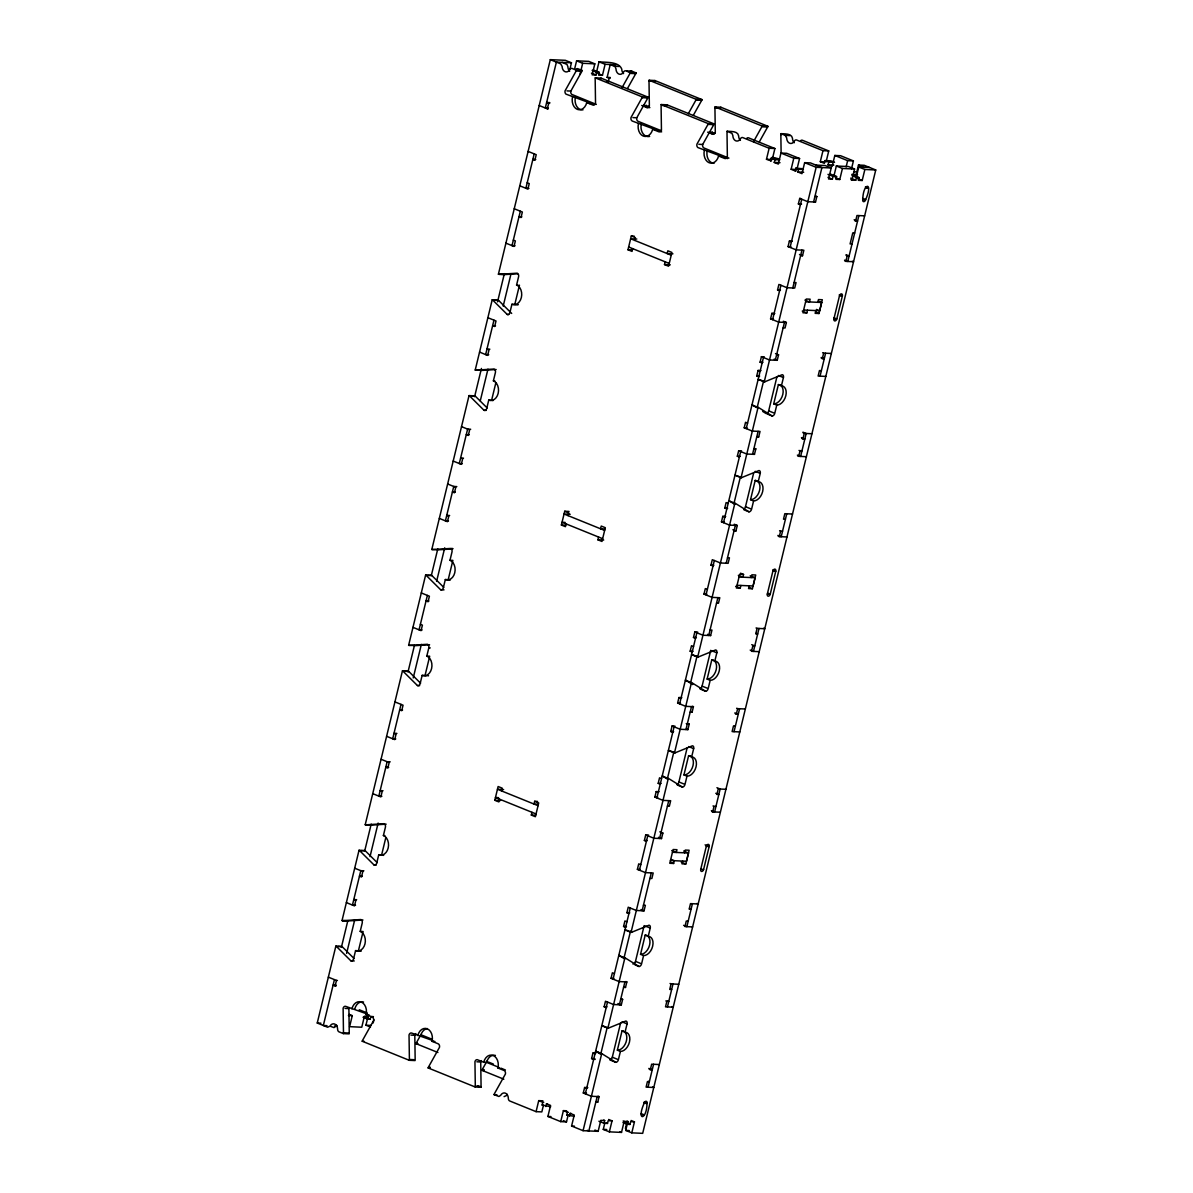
<?xml version="1.0" encoding="UTF-8"?>
<svg xmlns="http://www.w3.org/2000/svg" width="1193" height="1193" viewBox="0 0 1193 1193"><rect width="100%" height="100%" fill="white"/><g stroke="black" fill="none" stroke-linecap="round" stroke-linejoin="round"><path stroke-width="1.5" d="M349.281 1007.623A2.878 2.132 -87.4 0 0 348.893 1008.577L349.251 1033.049A2.878 2.147 -87.4 0 1 349.131 1033.869L343.375 1033.615L339.095 1031.885A2.878 2.132 -87.4 0 1 337.619 1029.276A5.741 4.265 -87.4 0 0 334.681 1024.056A5.741 4.265 -87.4 0 0 329.969 1026.174L327.613 1027.233L317.249 1023.027L335.859 946.094L341.616 946.362A2.878 2.132 -87.4 0 1 342.182 946.705L354.008 958.456M346.969 920.862L342.645 920.668A2.878 2.147 -87.4 0 1 342.033 920.549L359.033 850.266L364.804 850.52A2.878 2.132 -87.4 0 1 365.356 850.877L377.182 862.628M359.033 850.266A2.878 2.132 -87.4 0 1 359.585 850.609L374.05 864.985A2.878 2.132 -87.4 0 0 376.734 863.046L378.733 854.799A10.066 7.471 -87.4 0 0 388.172 848.029A10.066 7.471 -87.4 0 0 383.4 835.518L385.399 827.271A2.878 2.132 -87.4 0 0 384.042 823.692L365.833 824.825A2.878 2.147 -87.4 0 1 365.222 824.706L402.444 670.854L408.215 671.107A2.878 2.132 -87.4 0 1 408.767 671.45L420.592 683.216M402.444 670.854A2.878 2.132 -87.4 0 1 402.995 671.197L417.446 685.557A2.878 2.132 -87.4 0 0 420.145 683.634L422.143 675.372A10.066 7.471 -87.4 0 0 431.583 668.617A10.066 7.471 -87.4 0 0 426.811 656.105L428.809 647.844A2.878 2.132 -87.4 0 0 427.437 644.28L409.229 645.413A2.893 2.147 -87.4 0 1 408.632 645.294L425.633 575.011L431.404 575.265A2.878 2.132 -87.4 0 1 431.955 575.622L443.781 587.374M425.633 575.011A2.878 2.132 -87.4 0 1 426.184 575.369L440.635 589.73A2.878 2.132 -87.4 0 0 443.334 587.791L445.332 579.544A10.066 7.471 -87.4 0 0 454.757 572.789A10.066 7.471 -87.4 0 0 449.985 560.278L451.983 552.016A2.878 2.132 -87.4 0 0 450.626 548.437L432.418 549.585A2.878 2.147 -87.4 0 1 431.806 549.466L469.028 395.599L474.799 395.852A2.863 2.132 -87.4 0 1 475.351 396.21L487.176 407.961M469.028 395.599A2.863 2.132 -87.4 0 1 469.595 395.942L484.045 410.317A2.878 2.132 -87.4 0 0 486.744 408.379L488.742 400.117A10.066 7.471 -87.4 0 0 498.167 393.362A10.066 7.471 -87.4 0 0 493.395 380.85L495.393 372.604A2.878 2.132 -87.4 0 0 494.036 369.025L475.828 370.158A2.878 2.147 -87.4 0 1 475.217 370.039L492.217 299.756L497.988 300.025A2.863 2.132 -87.4 0 1 498.54 300.368L511.678 313.431M503.342 274.524L499.017 274.33A2.878 2.147 -87.4 0 1 498.406 274.211L550.316 59.65L565.378 60.321L571.462 62.782L569.941 69.075M341.377 947.391L347.804 920.787A2.878 2.147 -87.4 0 0 348.416 920.921L362.97 920.012M364.79 850.609L371.187 824.124M408.006 671.942L414.418 645.473A2.893 2.147 -87.4 0 0 415 645.681L429.569 644.757M431.374 575.354L437.786 548.869M474.605 396.702L481.435 368.458M497.541 301.859L504.371 273.629M334.428 979.617L323.333 1025.503L327.016 1025.667M401.012 704.377L392.691 738.78L395.778 738.914M427.377 595.411L419.056 629.829L422.128 629.964M493.962 320.171L485.64 354.575L488.727 354.709M520.327 211.206L512.006 245.624L515.078 245.758M534.196 153.867L525.874 188.27L528.946 188.405M336.307 985.269L333.101 985.135L335.129 985.955L336.456 980.437L337.425 980.482M539.206 105.521L547.333 108.817L548.661 103.314L549.615 103.344M346.611 953.401L354.753 919.699M370.024 856.604L378.136 823.066M413.24 677.937L421.353 644.414M436.608 581.349L444.721 547.811M480.257 400.923L487.952 369.159M503.207 306.094L510.887 274.33M342.645 920.668L360.853 919.535A2.878 2.132 -87.4 0 1 362.21 923.099L360.211 931.36A10.066 7.471 -87.4 0 1 364.983 943.872A10.066 7.471 -87.4 0 1 355.559 950.627L353.56 958.889A2.878 2.132 -87.4 0 1 350.861 960.812L336.411 946.452A2.878 2.132 -87.4 0 0 335.859 946.094M499.017 274.33L517.21 273.182A2.878 2.132 -87.4 0 1 518.582 276.761L516.584 285.023A10.066 7.471 -87.4 0 1 521.356 297.534A10.066 7.471 -87.4 0 1 511.916 304.29L509.918 312.551A2.878 2.132 -87.4 0 1 507.234 314.475L492.769 300.114A2.863 2.132 -87.4 0 0 492.217 299.756M355.559 950.627L358.437 950.761L363.104 931.494M378.733 854.799L381.626 854.919L385.861 837.411M422.143 675.372L425.036 675.506L429.689 656.239M445.332 579.544L448.21 579.664L452.878 560.397L449.985 560.278M488.742 400.117L491.62 400.251L495.856 382.744M511.916 304.29L514.809 304.424L519.462 285.142M574.683 68.687L576.592 60.828L588.745 61.365L594.83 63.84L592.16 74.846L596.008 75.01L596.679 72.266L599.274 72.385L598.603 75.129L602.45 75.308L605.105 64.288L616.006 64.78M349.236 1014.423L352.278 1015.661L349.609 1026.666L361.762 1027.218L364.417 1016.212L368.264 1016.376L367.608 1019.135L363.045 1017.286M580.007 74.294L582.676 63.289L594.83 63.84M370.516 1027.054L365.953 1025.205L367.474 1018.911M596.366 72.833L599.02 61.827C605.701 62.573 618.884 61.275 621.762 69.119A5.741 4.265 -87.4 0 0 623.551 73.608M367.608 1019.135L370.203 1019.24L370.859 1016.496L373.424 1016.615M373.185 1022.953L373.946 1019.806M610.115 78.231L607.133 77.366L610.234 64.526L615.081 66.614L615.991 68.866A5.741 4.265 -87.4 0 0 618.928 74.085A5.741 4.265 -87.4 0 0 623.641 71.968A2.878 2.132 -87.4 0 1 625.997 70.909L630.277 72.639L636.048 72.892A2.893 2.147 -87.4 0 1 635.765 73.653L627.458 88.521M608.162 82.317L609.161 78.186M499.524 799.161L498.853 801.92L494.797 800.264L498.122 786.515L502.178 788.155L501.522 790.899M566.108 523.906L565.437 526.665L561.381 525.024L564.721 511.26L569.046 511.454M632.693 248.651L632.036 251.41L627.98 249.769L631.306 236.005L634.184 236.139M568.107 515.644L568.778 512.901L564.721 511.26M634.691 240.404L635.362 237.646L631.306 236.005M538.311 804.246L533.987 804.052L534.658 801.293L538.714 802.949L535.374 816.713L531.317 815.058L531.989 812.314M604.896 528.991L600.571 528.797L601.242 526.053L605.298 527.694L601.973 541.458L597.917 539.818L598.573 537.059M672.941 253.811L667.17 253.542L667.826 250.798L671.898 252.439L668.557 266.203L664.501 264.563L665.172 261.804M481.42 1060.607A2.878 2.132 -87.4 0 0 480.719 1061.979L481.077 1086.435A2.878 2.147 -87.4 0 1 480.973 1087.255L475.202 1087.002A2.878 2.147 -87.4 0 0 475.306 1086.182L474.948 1061.71A2.878 2.132 -87.4 0 1 477.275 1059.682L483.732 1062.247A10.066 7.471 -87.4 0 1 493.171 1055.492A10.066 7.471 -87.4 0 1 497.943 1068.003L504.028 1070.464A2.878 2.132 -87.4 0 1 505.4 1074.043L494.32 1093.877A2.878 2.132 -87.4 0 0 494.051 1094.637L498.942 1096.486L500.687 1095.308A5.741 4.265 -87.4 0 1 505.4 1093.176A5.741 4.265 -87.4 0 1 508.337 1098.395A2.878 2.132 -87.4 0 0 509.799 1101.005L536.075 1111.652L538.729 1100.632L542.904 1100.826M771.498 160.966L766.473 159.28L769.142 148.26L774.898 148.528L772.244 159.534M550.659 1106.761L542.129 1105.031L542.785 1102.287L543.754 1102.317M770.529 160.921L771.2 158.162L779.447 159.43M543.367 1105.613L541.831 1111.906L536.075 1111.652M545.842 1106.537L546.513 1103.793L547.468 1103.823M799.564 158.505L793.792 158.251L791.138 169.257L796.894 169.525L799.564 158.505L786.739 153.315L780.968 153.062L778.313 164.067L774.257 162.427L774.913 159.668L779.73 159.892M568.017 1115.604L566.496 1121.897L560.725 1121.629L547.9 1116.439L550.569 1105.434L546.513 1103.793M560.725 1121.629L563.394 1110.623L566.6 1110.772M574.325 1116.35L566.779 1115.023L567.45 1112.264L568.42 1112.308M791.138 169.257L795.194 170.912L795.85 168.153L802.307 168.69M569.523 1116.126L570.179 1113.382L571.149 1113.412M813.596 201.96L821.917 167.557L810.42 162.904L804.649 162.651L801.979 173.656L797.923 172.016L798.594 169.257L803.396 169.481M598.916 1121.211L603.986 1123.269L604.657 1120.525L600.81 1120.346L598.14 1131.352L583.079 1130.681L571.581 1126.028L574.251 1115.023L570.179 1113.382M595.844 1102.049L597.768 1102.123L599.095 1096.621L591.4 1096.278L583.288 1092.997L584.615 1087.494L587.821 1087.628M595.083 1059.473L591.609 1058.579L592.936 1053.076L595.829 1053.21M606.178 1007.563L604.15 1006.743L605.477 1001.24L613.605 1004.521L621.299 1004.879L622.627 999.361L621.613 998.959M623.581 987.357L625.505 987.446L626.847 981.928L619.152 981.585L611.04 978.305L612.367 972.802L614.395 973.622M625.609 927.289L623.581 926.469L624.908 920.966L626.936 921.786M628.935 913.525L626.907 912.705L628.234 907.202L636.346 910.483L644.041 910.826L645.383 905.323L643.459 905.233M649.946 878.406L651.87 878.48L653.197 872.978L645.502 872.635L637.39 869.354L638.717 863.851L640.76 864.671M646.412 841.274L644.384 840.454L645.711 834.936L648.604 835.07M667.424 806.14L669.348 806.229L670.675 800.727L662.995 800.384L654.868 797.103L656.21 791.585L659.088 791.72M660.236 784.159L658.208 783.339L659.535 777.821L661.563 778.656M672.777 732.323L670.749 731.488L672.077 725.985L674.955 726.119M690.18 712.102L692.104 712.191L693.431 706.688L685.736 706.345L677.624 703.05L678.951 697.547L681.844 697.681M692.194 652.034L690.165 651.214L691.493 645.711L693.521 646.531M695.519 638.27L693.491 637.45L694.833 631.947L697.711 632.066M716.531 603.151L718.454 603.24L719.797 597.723L712.102 597.38L703.989 594.099L705.317 588.596L707.345 589.417M713.011 566.019L710.968 565.199L712.31 559.696L720.423 562.977L728.118 563.32L729.445 557.817L727.521 557.727M734.023 530.9L735.947 530.974L737.274 525.472L729.579 525.129L721.467 521.848L722.794 516.345L725.672 516.465M726.82 508.904L724.792 508.084L726.119 502.581L728.148 503.401M739.362 457.068L737.334 456.248L738.661 450.73L741.554 450.865M756.765 436.847L758.688 436.936L760.03 431.434L752.336 431.091L744.208 427.795L745.55 422.292L747.579 423.112M758.778 376.779L756.75 375.959L758.092 370.456L760.97 370.591M762.118 363.015L760.09 362.195L761.417 356.692L764.295 356.826M783.13 327.896L785.054 327.986L786.381 322.483L778.686 322.125L770.574 318.844L771.901 313.341L774.794 313.476M779.596 290.764L777.568 289.944L778.895 284.441L787.007 287.722L794.702 288.065L796.044 282.562L794.12 282.473M800.607 255.645L802.531 255.734L803.858 250.217L796.163 249.874L788.051 246.593L789.378 241.09L792.271 241.21M800.399 204.749L798.371 203.928L799.713 198.426L800.667 198.47M585.316 1093.817L607.52 1002.06M613.068 979.125L630.262 908.022M639.418 870.174L647.739 835.771M656.896 797.923L674.105 726.805M679.652 703.87L696.861 632.767M706.017 594.919L714.339 560.516M723.495 522.668L740.689 451.565M746.236 428.615L763.445 357.512M772.602 319.664L780.923 285.261M790.079 247.413L801.741 199.246M600.735 1054.165L607.207 1027.427M624.043 957.845L630.515 931.107M667.334 778.91L673.791 752.172M690.628 682.59L697.1 655.852M733.919 503.655L740.391 476.932M757.227 407.335L763.684 380.597M583.079 1130.681L601.69 1053.747L595.605 1051.287A2.893 1.864 -68 0 1 596.127 1051.421L601.197 1053.479M602.361 1025.652A2.878 1.864 -68 0 1 601.779 1025.741L607.878 1028.202L624.878 957.919L618.794 955.459A2.893 1.864 -68 0 1 619.316 955.593L624.744 958.963M625.4 929.854A2.878 1.864 -68 0 1 624.968 929.899L631.052 932.359L668.289 778.507L662.19 776.032A2.893 1.864 -68 0 1 662.712 776.181L666.798 778.716M668.96 750.397A2.878 1.864 -68 0 1 668.378 750.486L674.463 752.947L691.463 682.664L685.379 680.204A2.893 1.864 -68 0 1 685.9 680.338L692.701 684.558M692.134 654.554A2.878 1.864 -68 0 1 691.567 654.644L697.651 657.119L734.873 503.252L728.789 500.777A2.878 1.864 -68 0 1 729.311 500.926L734.754 504.296M735.395 475.187A2.878 1.864 -68 0 1 734.963 475.232L741.062 477.692L758.062 407.409L751.978 404.949A2.878 1.864 -68 0 1 752.5 405.083L756.571 407.618M758.733 379.299A2.878 1.864 -68 0 1 758.151 379.389L764.236 381.864L816.146 167.303L831.208 167.974L828.553 178.98L832.386 179.159L833.057 176.4L836.591 176.564L835.92 179.323L839.768 179.487L842.422 168.481L854.576 169.018L851.906 180.024L850.892 179.621M825.034 160.578L828.762 162.084L834.533 162.337L830.805 160.831L825.034 160.578L824.378 163.322L820.307 161.681L822.976 150.676L828.747 150.929L826.078 161.935M597.171 1096.531L588.85 1130.949L587.329 1130.323M619.376 1004.789L624.923 981.854M642.117 910.736L651.274 872.888M659.595 838.485L668.751 800.637M685.96 729.534L691.508 706.599M708.717 635.496L717.873 597.648M726.194 563.23L735.35 525.382M752.544 454.279L758.107 431.344M775.301 360.241L784.457 322.393M792.778 287.99L801.935 250.142M645.711 834.936L653.839 838.232L661.519 838.575L662.861 833.072L659.818 831.834M672.077 725.985L680.189 729.281L687.884 729.624L689.211 724.121L688.197 723.704M694.833 631.947L702.945 635.228L710.64 635.571L711.967 630.068L710.044 629.979M738.661 450.73L746.788 454.026L754.468 454.369L755.81 448.866L754.796 448.449M761.417 356.692L769.53 359.973L777.225 360.316L778.552 354.813L775.51 353.59M799.713 198.426L807.825 201.706L815.52 202.049L816.847 196.547L815.833 196.144M851.504 168.78L853.413 160.921L840.588 155.716L834.817 155.463L832.147 166.468L828.091 164.828L828.762 162.084M609.727 1059.876A2.878 1.864 -68 0 0 612.307 1057.207L620.539 1023.206M632.916 964.033A2.878 1.864 -68 0 0 635.496 961.364L644.16 925.589M677.072 784.457A2.878 1.864 -68 0 0 678.906 781.952L687.123 747.966M699.859 688.749A2.878 1.864 -68 0 0 702.095 686.124L710.745 650.334M743.657 509.202A2.878 1.864 -68 0 0 745.491 506.697L753.722 472.711M766.845 413.374A2.878 1.864 -68 0 0 768.68 410.869L776.911 376.869M607.878 1028.202A2.878 1.864 -68 0 0 608.445 1028.112L625.803 1021.044A2.878 1.864 -68 0 1 627.056 1023.892L625.057 1032.139A10.066 6.517 -68 0 1 629.457 1042.085A10.066 6.517 -68 0 1 620.405 1051.421L617.363 1050.183L622.015 1030.916A10.066 6.517 -68 0 1 623.208 1031.125M643.579 955.578L640.537 954.34L645.204 935.073L648.246 936.311A10.066 6.517 -68 0 1 652.646 946.243A10.066 6.517 -68 0 1 643.579 955.578L641.58 963.84A2.878 1.864 -68 0 1 639.001 966.494L634.944 964.854M686.989 776.166L683.947 774.928L688.615 755.661L691.657 756.899A10.066 6.517 -68 0 1 696.056 766.831A10.066 6.517 -68 0 1 686.989 776.166L684.991 784.412A2.878 1.864 -68 0 1 682.411 787.082L677.326 785.024M710.178 680.323L707.136 679.085L711.789 659.818L714.831 661.056A10.066 6.517 -68 0 1 719.23 670.988A10.066 6.517 -68 0 1 710.178 680.323L708.18 688.585A2.878 1.864 -68 0 1 705.585 691.254L700.515 689.196M753.588 500.911L750.531 499.673L755.199 480.406L758.241 481.644A10.066 6.517 -68 0 1 762.64 491.576A10.066 6.517 -68 0 1 753.588 500.911L751.59 509.172A2.878 1.864 -68 0 1 748.995 511.827L743.925 509.784M776.762 405.068L773.72 403.845L778.388 384.578L781.43 385.801A10.066 6.517 -68 0 1 785.829 395.733A10.066 6.517 -68 0 1 776.762 405.068L774.764 413.33A2.878 1.864 -68 0 1 772.184 415.999L767.099 413.941M620.405 1051.421L618.406 1059.667A2.878 1.864 -68 0 1 615.812 1062.337L610.741 1060.279M648.246 936.311L650.245 928.05A2.878 1.864 -68 0 0 648.992 925.216L631.634 932.27A2.878 1.864 -68 0 1 631.052 932.359M691.657 756.899L693.655 748.637A2.878 1.864 -68 0 0 692.387 745.804L675.044 752.858A2.878 1.864 -68 0 1 674.463 752.947M714.831 661.056L716.829 652.795A2.878 1.864 -68 0 0 715.576 649.961L698.233 657.015A2.878 1.864 -68 0 1 697.651 657.119M758.241 481.644L760.239 473.382A2.878 1.864 -68 0 0 758.987 470.549L741.628 477.603A2.878 1.864 -68 0 1 741.062 477.692M781.43 385.801L783.428 377.555A2.878 1.864 -68 0 0 782.176 374.706L764.817 381.775A2.878 1.864 -68 0 1 764.236 381.864M622.955 1122.538L627.354 1124.313L628.025 1121.569L624.178 1121.39L621.508 1132.411L609.355 1131.859L603.27 1129.398L604.866 1122.792M834.056 175.446L836.338 166.006L848.491 166.558L854.576 169.018M603.986 1123.269L607.505 1123.433L608.176 1120.674L612.024 1120.853L609.355 1131.859M671.734 850.594L676.297 852.443L676.968 849.699L673.12 849.52L669.78 863.285L673.627 863.464L674.299 860.705L671.256 859.482M738.318 575.354L742.881 577.203L743.552 574.444L739.705 574.28L736.379 588.03L740.227 588.209L740.883 585.45M804.917 300.099L809.48 301.948L810.136 299.189L806.289 299.025L802.964 312.79L806.811 312.954L807.482 310.21M846.12 166.945L847.641 160.652L853.413 160.921M682.635 861.078L681.964 863.836L685.811 864L689.136 850.236L685.289 850.072L684.633 852.816M749.219 585.823L748.548 588.581L752.395 588.745L755.736 574.996L751.888 574.817L751.217 577.576M815.818 310.583L815.147 313.327L818.995 313.505L822.32 299.741L818.473 299.562L817.801 302.321M683.619 851.027L688.48 852.995L686.497 861.257L670.466 860.541M750.203 575.772L755.08 577.74L753.081 586.002L737.05 585.286M803.65 310.031L819.666 310.747L821.664 302.485L818.428 301.173M625.43 1128.429L626.564 1123.717M855.828 176.057L858.483 165.052L864.254 165.305L875.751 169.973L642.684 1133.35L631.798 1132.858L625.714 1130.397L627.607 1122.538M856.485 176.46L858.766 167.02L869.667 167.497M851.906 180.024L855.754 180.203L856.425 177.444L859.02 177.563L858.349 180.322L862.196 180.486L864.865 169.481L875.751 169.973M627.354 1124.313L629.949 1124.432L630.605 1121.674L634.452 1121.852L631.798 1132.858M649.305 1069.286L650.319 1069.703L651.646 1064.186L659.341 1064.544M667.767 1001.016L668.781 1001.434L666.857 1001.345L665.515 1006.847L673.21 1007.19L671.689 1006.579M678.757 984.255L671.062 983.912L669.735 989.415L671.659 989.504L670.645 989.086M711.669 811.464L712.683 811.881L714.025 806.379L715.949 806.453M735.32 713.757L736.335 714.16L737.662 708.657L745.357 709M763.55 628.234L764.773 628.726L757.078 628.383L755.751 633.886L757.674 633.975L756.153 633.349M778.268 536.209L779.283 536.626L780.61 531.124L782.533 531.213M797.685 455.935L798.699 456.337L800.026 450.835L801.95 450.924L800.935 450.522M801.905 438.502L802.919 438.905L804.246 433.402L811.941 433.745M821.321 358.213L822.335 358.631L823.677 353.128L831.357 353.471M844.853 260.969L845.867 261.371L847.194 255.869L849.118 255.958L846.076 254.72M854.62 220.586L855.635 221.003L856.962 215.501L864.657 215.844M644.131 1103.271C636.063 1121.524 646.74 1120.525 647.024 1103.406A2.162 1.402 -68 0 0 646.084 1101.273A2.162 1.402 -68 0 0 644.131 1103.271L647.024 1103.406L643.981 1102.168M648.023 1087.211L653.57 1064.275M667.439 1006.937L672.986 984.001M692.417 903.712L686.87 926.648L683.619 925.336M700.738 869.309L706.286 846.374A2.162 1.402 -68 0 1 708.224 844.376A2.162 1.402 -68 0 1 709.179 846.493L703.616 869.443A2.162 1.402 -68 0 1 701.678 871.442A2.162 1.402 -68 0 1 700.738 869.309L703.616 869.443M734.038 731.682L739.585 708.746M759.002 628.457L753.454 651.408L750.203 650.081M767.323 594.054L772.885 571.119A2.162 1.402 -68 0 1 774.824 569.121A2.162 1.402 -68 0 1 775.763 571.253L770.216 594.189A2.162 1.402 -68 0 1 768.277 596.187A2.162 1.402 -68 0 1 767.323 594.054L770.216 594.189L768.188 593.368M786.754 513.78L781.206 536.716L777.955 535.403M820.053 376.153L825.601 353.217M833.922 318.799L839.469 295.864A2.162 1.402 -68 0 1 841.408 293.866A2.162 1.402 -68 0 1 842.347 295.998L836.8 318.934A2.162 1.402 -68 0 1 834.861 320.932A2.162 1.402 -68 0 1 833.922 318.799L836.8 318.934L833.758 317.696M858.885 215.59L847.791 261.461L844.54 260.149M862.778 199.529C863.046 182.41 873.738 181.411 865.656 199.663A2.162 1.402 -68 0 1 863.717 201.662A2.162 1.402 -68 0 1 862.778 199.529L865.656 199.663L862.614 198.426M596.321 104.417L571.79 94.411A2.878 2.132 -87.4 0 1 570.851 91.071L581.93 71.237A2.878 2.147 -87.4 0 0 582.199 70.491L576.443 70.223A2.878 2.147 -87.4 0 1 576.159 70.984L565.079 90.817A2.878 2.132 -87.4 0 0 566.019 94.143L593.443 104.283M621.702 88.267L630.008 73.384A2.893 2.147 -87.4 0 0 630.277 72.639M661.474 130.798L638.136 121.343A2.878 2.132 -87.4 0 1 636.779 117.764L647.844 97.93A2.878 2.147 -87.4 0 0 648.127 97.185L642.356 96.931A2.878 2.147 -87.4 0 1 642.073 97.677L631.008 117.51A2.878 2.132 -87.4 0 0 632.365 121.09L661.638 131.901M688.301 113.723L695.922 100.078A2.893 2.147 -87.4 0 0 696.19 99.332L701.961 99.586A2.893 2.147 -87.4 0 1 701.693 100.346L693.387 115.214M728.908 158.102L704.049 148.036A2.878 2.132 -87.4 0 1 702.692 144.472L713.772 124.624A2.878 2.147 -87.4 0 0 714.04 123.878L708.269 123.625A2.878 2.147 -87.4 0 1 708.001 124.37L696.921 144.204A2.878 2.132 -87.4 0 0 697.935 147.589L727.551 158.594M753.529 141.654L761.835 126.771A2.893 2.147 -87.4 0 0 762.118 126.026L767.889 126.279A2.893 2.147 -87.4 0 1 767.606 127.04L759.3 141.907M437.906 1052.494L416.044 1043.651A2.878 2.132 -87.4 0 1 416.327 1042.891L421.069 1034.391M503.834 1079.188L481.972 1070.345A2.878 2.132 -87.4 0 1 482.24 1069.584L486.983 1061.084M606.611 81.303L608.758 81.676M517.523 273.793L504.773 274.584A2.878 2.147 -87.4 0 1 504.177 274.465L498.406 274.211M496.154 369.517L481.599 370.426A2.878 2.147 -87.4 0 1 480.988 370.307L475.217 370.039M452.758 548.929L438.189 549.839A2.878 2.147 -87.4 0 1 437.577 549.719L431.806 549.466M386.159 824.184L371.605 825.094A2.878 2.147 -87.4 0 1 370.993 824.974L365.222 824.706M571.462 62.782L556.4 62.111L545.305 107.996L548.377 108.131M614.514 66.256L619.331 66.465M626.966 70.954L631.768 71.162L636.048 72.892M576.159 70.984L580.961 71.192M630.963 73.429L635.765 73.653M607.133 77.366L610.339 77.515M572.536 96.857A10.066 7.471 -87.4 0 0 577.308 109.368A10.066 7.471 -87.4 0 0 586.747 102.613L593.264 105.193A2.878 2.132 -87.4 0 0 595.531 103.15L595.173 78.678A2.878 2.132 -87.4 0 1 595.277 77.858L601.048 78.112L648.127 97.185M641.73 105.476L646.666 107.489A2.878 2.132 -87.4 0 0 649.365 105.551L649.007 81.094A2.878 2.132 -87.4 0 1 649.111 80.259L654.882 80.528L701.961 99.586M649.007 81.094L649.976 81.124M567.003 90.907L570.851 91.071M642.073 97.677L646.889 97.886M696.876 100.123L701.693 100.346M638.464 123.55A10.066 7.471 -87.4 0 0 643.236 136.062A10.066 7.471 -87.4 0 0 652.66 129.306L658.745 131.767A2.878 2.132 -87.4 0 0 661.444 129.843L661.086 105.372A2.878 2.132 -87.4 0 1 661.19 104.552L666.962 104.805L714.04 123.878M707.643 132.169L712.594 134.183A2.878 2.132 -87.4 0 0 715.293 132.244L714.935 107.788A2.878 2.132 -87.4 0 1 715.039 106.967L720.811 107.221L767.889 126.279M662.055 105.416L665.888 105.595M714.935 107.788L719.737 107.996M586.747 102.613L589.625 102.747A10.066 7.471 -87.4 0 1 589.387 103.597M643.474 105.148L649.395 106.505M549.839 102.628L546.633 102.479L548.661 103.314M646.666 107.489L649.872 107.624M547.333 108.817L548.288 108.861M632.931 117.6L636.779 117.764M708.001 124.37L712.803 124.579M762.804 126.816L767.606 127.04M704.377 150.243A10.066 7.471 -87.4 0 0 709.149 162.755A10.066 7.471 -87.4 0 0 718.574 156L724.673 158.46A2.878 2.132 -87.4 0 0 727.357 156.537L726.999 132.065A2.878 2.132 -87.4 0 1 727.119 131.245C730.698 131.513 737.96 130.947 738.631 135.853A5.741 4.265 -87.4 0 0 740.421 140.342M781.117 152.823L780.848 134.481A2.878 2.132 -87.4 0 1 780.953 133.661C784.547 133.929 791.794 133.348 792.465 138.254A5.741 4.265 -87.4 0 0 794.27 142.742M780.848 134.481L781.803 134.526M652.66 129.306L655.539 129.44M715.323 133.198L709.388 131.841A10.066 7.471 -87.4 0 1 709.149 132.691M780.953 133.661L785.233 135.391L790.034 135.599M712.594 134.183L713.548 134.227M698.844 144.293L702.692 144.472M718.574 156L721.467 156.134M772.154 157.252L778.194 158.669M766.473 159.28L771.275 159.489M820.307 161.681L824.646 161.875M774.257 162.427L780.013 162.68M828.091 164.828L833.862 165.096M815.833 165.096L825.124 165.514L831.208 167.974M853.875 171.732L856.753 171.867M795.194 170.912L796.149 170.942M535.746 159.504L532.868 159.37L534.896 160.19L536.224 154.687L528.111 151.407M797.923 172.016L803.694 172.269M857.543 174.67L851.772 174.417L859.02 177.563M865.551 188.062L868.429 188.196L865.387 186.958M814.923 196.457L816.847 196.547M798.371 203.928L801.577 204.078M855.635 221.003L857.558 221.093L854.173 219.721M521.878 216.843L519 216.708L521.028 217.544L522.355 212.026L514.243 208.745M852.011 244.028L850.087 243.939L852.756 232.933L854.68 233.023L853.651 232.605M636.794 239.032L630.635 238.749L671.227 255.198M788.051 246.593L790.944 246.727M627.98 249.769L632.305 249.963M845.867 261.371L853.562 261.714L852.339 261.222M664.501 264.563L670.272 264.816M777.568 289.944L780.446 290.078M839.469 295.864L842.347 295.998L839.305 294.76M516.584 285.023L518.03 285.082M805.648 301.769L821.664 302.485M494.215 300.174L498.54 300.368M770.574 318.844L773.452 318.978M507.234 314.475L508.665 314.534M495.527 325.793L492.634 325.674L494.663 326.494L496.005 320.992L487.877 317.696M776.628 354.739L778.552 354.813M822.335 358.631L824.259 358.72L821.216 357.482M489.861 349.191L486.983 349.072L489.011 349.892L487.669 355.395L479.556 352.099M760.09 362.195L762.968 362.329M821.38 370.65L819.457 370.561L818.13 376.063L825.81 376.406M756.75 375.959L759.643 376.093M493.395 380.85L494.841 380.925M471.026 396.016L475.351 396.21M484.045 410.317L486.207 410.407M744.208 427.795L747.101 427.929M802.919 438.905L804.843 438.994L801.457 437.622M470.683 429.256L467.611 429.122L459.29 463.525L462.362 463.659M469.162 434.759L466.284 434.625L468.312 435.445L469.639 429.942L461.527 426.647M753.887 448.777L755.81 448.866M798.699 456.337L806.393 456.695M737.334 456.248L740.212 456.367M463.495 458.142L460.617 458.023L462.645 458.843L461.318 464.345L453.191 461.065M456.815 486.595L453.743 486.461L445.407 520.864L448.493 521.013M455.294 492.098L452.401 491.963L454.429 492.784L455.771 487.281L447.643 484M724.792 508.084L727.67 508.203M792.525 514.034L784.83 513.691L783.503 519.194L785.426 519.283M570.194 514.287L564.05 514.004L604.627 530.438M721.467 521.848L724.345 521.967M449.627 515.495L446.749 515.361L448.777 516.181L447.435 521.684L439.322 518.403M565.124 522.4L562.052 522.266L602.644 538.699M561.381 525.024L565.706 525.218M779.283 536.626L786.977 536.969M597.917 539.818L603.688 540.071M451.342 548.467L452.788 548.541M710.968 565.199L713.861 565.318M772.885 571.119L775.763 571.253L772.721 570.015M739.049 577.024L755.08 577.74M427.631 575.429L431.955 575.622M703.989 594.099L706.867 594.233M440.635 589.73L444.005 589.879M428.928 601.048L426.05 600.914L428.078 601.749L429.405 596.232L421.293 592.951M693.491 637.45L696.384 637.584M759.225 651.661L751.53 651.318L752.858 645.816L754.781 645.89L751.739 644.667M690.165 651.214L693.044 651.348M408.632 645.294L414.389 645.547M428.809 647.844L430.241 647.918M426.811 656.105L428.973 656.21M404.442 671.256L408.767 671.45M417.446 685.557L419.608 685.662M677.624 703.05L680.502 703.184M736.335 714.16L738.258 714.249L734.873 712.877M402.578 709.999L399.685 709.88L401.713 710.7L403.055 705.197L394.928 701.902M689.211 724.121L686.273 723.614M739.809 731.935L732.114 731.592L733.441 726.09L735.365 726.179L734.351 725.762M670.749 731.488L673.627 731.622M396.911 733.397L394.033 733.277L396.061 734.098L394.719 739.6L386.607 736.305M390.215 761.85L387.143 761.716L378.822 796.119L381.894 796.253M388.694 767.353L385.816 767.218L387.844 768.038L389.172 762.536L381.059 759.255M658.208 783.339L661.086 783.458M725.926 789.289L718.231 788.946L716.904 794.449L718.827 794.538L715.785 793.3M503.61 789.542L497.451 789.259L538.043 805.693M654.868 797.103L657.761 797.222M383.042 790.75L380.149 790.616L382.178 791.436L380.85 796.939L372.738 793.658M498.54 797.655L495.453 797.52L536.045 813.954M534.658 801.293L537.536 801.428M494.797 800.264L500.568 800.533M712.683 811.881L720.378 812.224M531.317 815.058L535.642 815.251M660.937 832.982L662.861 833.072M644.384 840.454L647.262 840.573M706.286 846.374L709.179 846.493L705.108 844.853M383.4 835.518L384.847 835.592M672.464 852.279L688.48 852.995M361.032 850.684L365.356 850.877M637.39 869.354L640.283 869.473M374.05 864.985L376.213 865.074M363.865 870.801L360.793 870.666L352.457 905.069L355.544 905.219M362.344 876.303L359.451 876.169L361.479 876.989L362.821 871.486L354.694 868.206M356.677 899.701L353.799 899.567L355.827 900.387L354.5 905.89L346.373 902.609M626.907 912.705L629.785 912.824M688.197 921.145L686.273 921.056L684.946 926.573L692.641 926.916M623.581 926.469L626.459 926.588M342.033 920.549L347.804 920.802M360.211 931.36L362.374 931.465M337.843 946.511L342.182 946.705M350.861 960.812L354.232 960.961M611.04 978.305L613.918 978.439M335.129 985.955L336.083 986M620.703 999.287L622.627 999.361M604.15 1006.743L607.043 1006.877M345.045 1008.413L348.893 1008.577M343.375 1033.615A2.878 2.147 -87.4 0 0 343.48 1032.795L343.122 1008.324A2.878 2.132 -87.4 0 1 345.821 1006.4L367.146 1013.99M351.905 1008.86A10.066 7.471 -87.4 0 1 361.33 1002.105A10.066 7.471 -87.4 0 1 366.102 1014.617L368.995 1014.736M348.431 1015.497L352.278 1015.661M317.249 1023.027L320.932 1023.191M365.953 1025.205L370.784 1025.428M334.472 1025.995L337.082 1026.114M410.959 1035.106L414.806 1035.285A2.878 2.132 -87.4 0 1 415.865 1033.57M414.806 1035.285L415.164 1059.742A2.878 2.147 -87.4 0 1 415.06 1060.562L409.288 1060.309A2.878 2.147 -87.4 0 0 409.393 1059.488L409.035 1035.017A2.878 2.132 -87.4 0 1 411.734 1033.093L432.88 1040.609M343.48 1032.795L348.281 1033.004M417.818 1035.554A10.066 7.471 -87.4 0 1 427.258 1028.798A10.066 7.471 -87.4 0 1 432.03 1041.31L434.908 1041.429M416.327 1042.891L417.282 1042.936M366.102 1014.617L372.201 1017.077A2.878 2.132 -87.4 0 1 373.558 1020.656L362.478 1040.49A2.878 2.132 -87.4 0 0 362.21 1041.235L364.133 1041.325M416.044 1043.651L417.968 1043.741M591.609 1058.579L594.815 1058.728M476.872 1061.8L480.719 1061.979M483.732 1062.247L486.625 1062.381L498.793 1067.303M650.319 1069.703L652.243 1069.778L648.858 1068.421M409.393 1059.488L414.195 1059.697M497.943 1068.003L499.39 1068.063M429.361 1067.228L430.33 1067.273M482.24 1069.584L484.164 1069.674M432.03 1041.31L438.114 1043.771A2.878 2.132 -87.4 0 1 439.471 1047.35L428.406 1067.183A2.878 2.132 -87.4 0 0 428.123 1067.929L430.047 1068.018M481.972 1070.345L483.896 1070.434M475.306 1086.182L480.123 1086.391M583.288 1092.997L586.494 1093.131M494.051 1094.637L496.929 1094.756M542.129 1105.031L543.083 1105.076M641.357 1114.739L644.25 1114.873L641.208 1113.636M566.779 1115.023L569.986 1115.157M547.9 1116.439L550.987 1116.573M571.581 1126.028L574.459 1126.162M603.27 1129.398L606.745 1129.547M625.714 1130.397L629.337 1130.561M504.087 1096.621L506.458 1095.562A5.741 4.265 -87.4 0 1 507.368 1094.339M828.747 150.929L802.486 140.297A2.878 2.132 -87.4 0 0 800.592 140.744M649.111 80.259L696.19 99.332M715.039 106.967L762.118 126.026M822.976 150.676L796.715 140.043A2.878 2.132 -87.4 0 0 794.821 140.491L793.434 142.325A5.741 4.265 -87.4 0 1 789.05 142.906A5.741 4.265 -87.4 0 1 786.709 138L785.233 135.391M834.817 155.463L847.641 160.652M858.483 165.052L863.896 167.244M599.02 61.827L605.105 64.288M858.766 167.02L864.865 169.481M576.592 60.828L582.676 63.289M836.338 166.006L842.422 168.481M593.175 69.91L599.274 72.385M592.116 70.417L596.679 72.266M852.026 175.669L856.425 177.444M597.887 73.459L602.45 75.308M857.797 178.711L862.196 180.486M591.445 73.161L596.008 75.01M850.684 178.145L855.754 180.203M562.171 62.379L567.003 64.467L567.913 66.719A5.741 4.265 -87.4 0 0 569.717 71.207M582.199 70.491L577.919 68.762A2.878 2.132 -87.4 0 0 575.563 69.82M774.898 148.528L748.637 137.881A2.878 2.132 -87.4 0 0 746.743 138.343M550.316 59.65L560.68 63.855L562.142 66.465A5.741 4.265 -87.4 0 0 565.079 71.684A5.741 4.265 -87.4 0 0 569.792 69.552A2.878 2.132 -87.4 0 1 572.163 68.493L576.443 70.223M595.277 77.858L642.356 96.931M661.19 104.552L708.269 123.625M727.119 131.245L731.95 133.348L732.86 135.584A5.741 4.265 -87.4 0 0 735.201 140.506A5.741 4.265 -87.4 0 0 739.585 139.909L740.972 138.075A2.878 2.132 -87.4 0 1 742.866 137.627L769.142 148.26M780.968 153.062L793.792 158.251M804.649 162.651L816.146 167.303M830.492 174.103L836.591 176.564M827.987 174.357L833.057 176.4M835.368 177.712L839.768 179.487M828.002 177.384L832.386 179.159M771.916 158.207L775.211 159.534M771.2 158.162L774.913 159.668M795.85 168.153L798.594 169.257M814.506 201.647L815.52 202.049M846.18 255.451L847.194 255.869M789.378 241.09L791.421 241.911M799.489 254.497L802.531 255.734M527.202 182.768L529.245 183.588L527.903 189.09L519.79 185.81M816.43 309.434L819.666 310.747M815.952 312.268L818.995 313.505M802.248 311.105L806.811 312.954M628.636 247.011L669.228 263.444M771.901 313.341L773.929 314.162M783.339 321.245L786.381 322.483M822.663 352.71L823.677 353.128M513.333 240.106L515.361 240.926L514.034 246.444L505.921 243.148M774.182 359.093L777.225 360.316M778.358 375.497L783.428 377.555M758.092 370.456L760.12 371.277M759.747 379.717L764.817 381.775M768.68 410.869L773.75 412.912M802.919 432.179L806.17 433.491L800.622 456.427L797.371 455.115M803.232 432.999L804.246 433.402M799.012 450.432L800.026 450.835M757.674 436.519L758.688 436.936M753.454 453.951L754.468 454.369M755.169 471.324L760.239 473.382M736.558 475.545L741.628 477.603M745.491 506.697L750.576 508.755M779.596 530.706L780.61 531.124M722.794 516.345L724.822 517.165M734.232 524.249L737.274 525.472M732.89 529.752L735.947 530.974M740.51 573.207L743.552 574.444M749.353 587.523L752.395 588.745M735.649 586.36L740.227 588.209M756.064 627.965L757.078 628.383M707.598 634.348L710.64 635.571M711.759 650.752L716.829 652.795M693.148 654.972L698.233 657.015M702.095 686.124L707.166 688.167M736.648 708.254L737.662 708.657M678.951 697.547L680.979 698.367M692.417 706.271L693.431 706.688M691.09 711.774L692.104 712.191M686.87 729.206L687.884 729.624M420.383 624.312L422.411 625.147L421.084 630.65L412.972 627.354M688.57 746.579L693.655 748.637M669.974 750.8L675.044 752.858M716.918 787.708L720.154 789.02L714.607 811.971L711.371 810.644M678.906 781.952L683.977 784.01M713.011 805.961L714.025 806.379M656.21 791.585L658.238 792.406M658.476 837.337L661.519 838.575M681.248 862.151L685.811 864M670.585 862.226L673.627 863.464M696.966 903.474L698.188 903.966L690.493 903.623L689.166 909.141L691.09 909.215L689.554 908.604M640.999 909.588L644.041 910.826M645.174 925.992L650.245 928.05M626.564 930.227L631.634 932.27M635.496 961.364L640.566 963.422M670.048 983.494L671.062 983.912M625.833 981.526L626.847 981.928M665.843 1000.927L666.857 1001.345M624.491 987.029L625.505 987.446M617.914 1003.507L621.299 1004.879M621.985 1021.834L627.056 1023.892M622.015 1030.916L625.057 1032.139M603.375 1026.055L608.445 1028.112M612.307 1057.207L617.392 1059.265M592.936 1053.076L594.979 1053.896M648.336 1081.305L649.35 1081.708L647.426 1081.619L646.099 1087.136L653.794 1087.479L652.571 1086.987M328.343 977.156L336.456 980.437M584.615 1087.494L586.643 1088.314M598.081 1096.218L599.095 1096.621M596.754 1101.721L597.768 1102.123M359.242 1009.755L367.146 1012.946M420.801 1034.689L431.478 1039.014M488.369 1062.038L493.305 1064.052M631.082 1120.481L634.452 1121.852M500.821 1068.138L505.4 1069.987M627.011 1121.152L628.025 1121.569M623.164 1120.988L624.178 1121.39M364.104 1016.779L370.203 1019.24M623.864 1121.972L629.949 1124.432M608.639 1119.481L612.024 1120.853M603.643 1120.108L604.657 1120.525M606.491 1123.016L607.505 1123.433M619.987 1131.784L621.508 1132.411M538.729 1100.632L542.785 1102.287M563.394 1110.623L567.45 1112.264M594.889 1130.039L598.14 1131.352M330.521 1026.338L333.995 1027.605L335.74 1026.427A5.741 4.265 -87.4 0 1 336.665 1025.205M477.618 1085.898L480.973 1087.255M563.29 1120.6L566.496 1121.897M362.21 1041.235L409.288 1060.309M428.123 1067.929L475.202 1087.002M772.184 415.999L758.584 407.559A2.878 1.864 -68 0 0 758.062 407.409M762.685 411.421L766.085 413.539M748.995 511.827L735.395 503.386A2.878 1.864 -68 0 0 734.873 503.252M705.585 691.254L691.985 682.799A2.893 1.864 -68 0 0 691.463 682.664M682.411 787.082L668.811 778.641A2.893 1.864 -68 0 0 668.289 778.507M639.001 966.494L625.4 958.054A2.893 1.864 -68 0 0 624.878 957.919M615.812 1062.337L602.211 1053.896A2.893 1.864 -68 0 0 601.69 1053.747M596.127 1051.421L600.213 1053.956M518.329 304.662A10.066 7.471 -87.4 0 1 517.583 304.797M516.852 304.841A10.066 7.471 -87.4 0 1 514.809 304.424M492.948 400.609A10.066 7.471 -87.4 0 1 491.62 400.251M582.974 109.875A10.066 7.471 -87.4 0 1 575.429 96.991M600.944 78.932A2.878 2.132 -87.4 0 1 601.048 78.112M649.633 136.434A10.066 7.471 -87.4 0 1 641.342 123.684M666.857 105.64A2.878 2.132 -87.4 0 1 666.962 104.805M714.07 163.307A10.066 7.471 -87.4 0 1 707.255 150.378M450.253 580.081A10.066 7.471 -87.4 0 1 448.21 579.664M428.555 675.745A10.051 7.471 -87.4 0 1 427.81 675.894M426.363 675.864A10.051 7.471 -87.4 0 1 425.036 675.506M383.669 855.336A10.066 7.471 -87.4 0 1 381.626 854.919M361.211 951.134A10.066 7.471 -87.4 0 1 358.437 950.761M354.783 1008.995A10.066 7.471 -87.4 0 1 363.567 1002.016M420.711 1035.688A10.066 7.471 -87.4 0 1 427.362 1028.545M486.625 1062.381A10.066 7.471 -87.4 0 1 495.408 1055.402M720.691 108.041A2.878 2.132 -87.4 0 1 720.811 107.221M654.778 81.348A2.878 2.132 -87.4 0 1 654.882 80.528M629.412 72.221A2.878 2.132 -87.4 0 1 631.768 71.162M646.352 105.282A10.066 7.471 -87.4 0 1 645.816 106.982M712.266 131.976A10.066 7.471 -87.4 0 1 711.729 133.676M775.301 158.535A10.066 7.471 -87.4 0 1 775.062 159.385M623.775 1031.363A10.066 6.517 -68 0 1 626.027 1042.19A10.066 6.517 -68 0 1 617.363 1050.183M645.204 935.073A10.066 6.517 -68 0 1 649.603 945.005A10.066 6.517 -68 0 1 640.537 954.34M688.615 755.661A10.066 6.517 -68 0 1 693.014 765.593A10.066 6.517 -68 0 1 683.947 774.928M711.789 659.818A10.066 6.517 -68 0 1 716.188 669.765A10.066 6.517 -68 0 1 707.136 679.085M755.199 480.406A10.066 6.517 -68 0 1 759.598 490.338A10.066 6.517 -68 0 1 750.531 499.673M778.388 384.578A10.066 6.517 -68 0 1 782.787 394.51A10.066 6.517 -68 0 1 773.72 403.845"/></g></svg>
